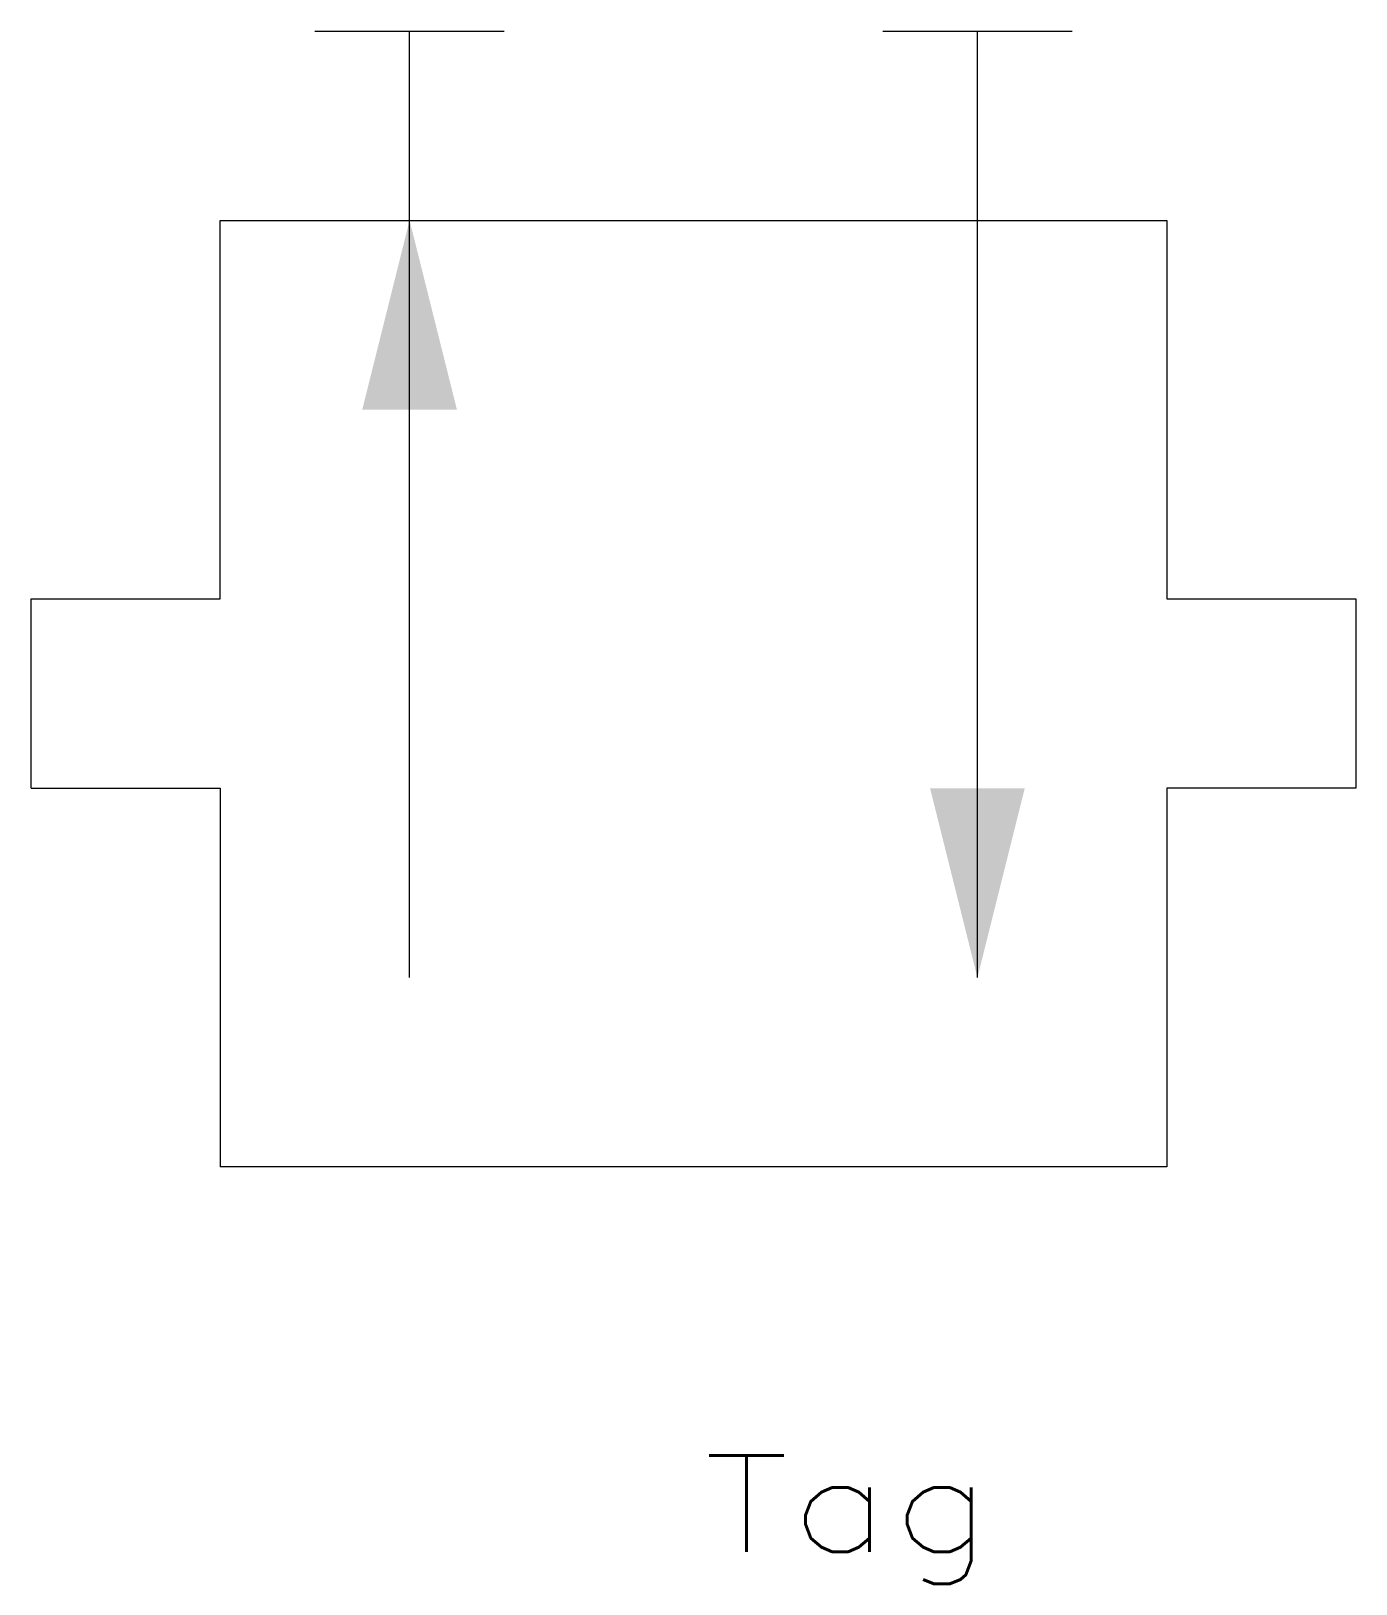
# Model space of a CAD drawing. Header units: inches. Extents: x -8.8 to 8.7, y -11.8 to 8.8.
import ezdxf
from ezdxf.enums import TextEntityAlignment as Align

# ---------------------------------------------------------------- set-up
doc = ezdxf.new("R2010")
doc.units = ezdxf.units.IN
doc.header["$MEASUREMENT"] = 0
doc.layers.get('0').update_dxf_attribs({"lineweight": 0})
doc.styles.add('STANDARD1', font='TXT.SHX')

msp = doc.modelspace()

# ---------------------------------------------------------------- linework, layer by layer
for p, q in [((-5.07, 8.75), (-2.57, 8.75)), ((-3.82, -3.75), (-3.82, 8.75)), ((2.43, 8.75), (4.93, 8.75)), ((3.68, -3.75), (3.68, 8.75)), ((-6.32, 1.25), (-6.32, 6.25)), ((-6.32, 6.25), (6.18, 6.25)), ((6.18, 6.25), (6.18, 1.25)), ((-8.82, -1.25), (-8.82, 1.25)), ((-8.82, 1.25), (-6.32, 1.25)), ((6.18, 1.25), (8.68, 1.25)), ((8.68, 1.25), (8.68, -1.25)), ((-8.82, -1.25), (-6.32, -1.25)), ((-6.32, -1.25), (-6.32, -6.25)), ((8.68, -1.25), (6.18, -1.25)), ((6.18, -1.25), (6.18, -6.25)), ((6.18, -6.25), (-6.32, -6.25))]:
    msp.add_line(p, q)
for points in [[(-3.195, 3.75), (-4.445, 3.75), (-3.82, 6.25)], [(3.055, -1.25), (4.305, -1.25), (3.68, -3.75)]]:
    msp.add_solid(points)

# ---------------------------------------------------------------- texts
at = {"color": 7, "linetype": 'Continuous', "style": 'STANDARD1', "width": 1.166667}
msp.add_text('Tag', height=1.272, dxfattribs=at).set_placement((0.065, -11.333), (3.881, -11.333), align=Align.FIT)

doc.saveas('drawing.dxf')
